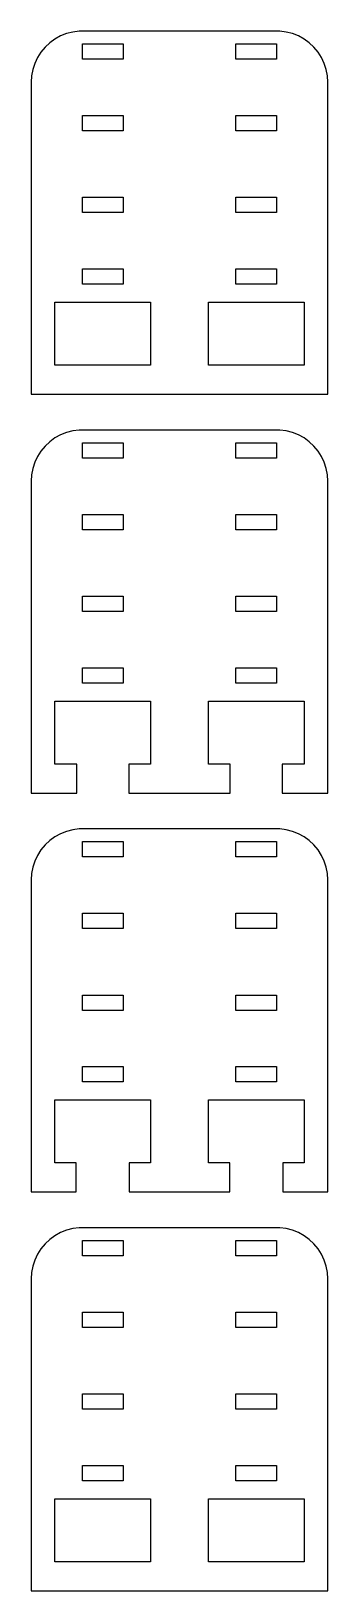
# Model space of a CAD drawing. Header units: metres. Extents: x -14 to 14, y 0 to 152.
import ezdxf

# ---------------------------------------------------------------- set-up
doc = ezdxf.new("R2010")
doc.units = ezdxf.units.M

msp = doc.modelspace()

# ---------------------------------------------------------------- linework, layer by layer
for p, q in [((-9.81395, 152.49), (-10.4369, 152.411)), ((9.81395, 152.49), (-9.81395, 152.49)), ((10.4369, 152.411), (9.81395, 152.49)), ((-12.6871, 151.353), (-13.1448, 150.923)), ((-12.1791, 151.722), (-12.6871, 151.353)), ((-11.6289, 152.024), (-12.1791, 151.722)), ((-11.0451, 152.255), (-11.6289, 152.024)), ((-10.4369, 152.411), (-11.0451, 152.255)), ((-9.5, 149.75), (-9.5, 151.25)), ((-9.5, 151.25), (-5.5, 151.25)), ((-5.5, 151.25), (-5.5, 149.75)), ((5.5, 149.75), (5.5, 151.25)), ((5.5, 151.25), (9.5, 151.25)), ((9.5, 151.25), (9.5, 149.75)), ((11.0451, 152.255), (10.4369, 152.411)), ((11.6289, 152.024), (11.0451, 152.255)), ((12.1791, 151.722), (11.6289, 152.024)), ((12.6871, 151.353), (12.1791, 151.722)), ((13.1448, 150.923), (12.6871, 151.353)), ((-13.8815, 149.909), (-14.1489, 149.341)), ((-13.5451, 150.439), (-13.8815, 149.909)), ((-13.1448, 150.923), (-13.5451, 150.439)), ((-5.5, 149.75), (-9.5, 149.75)), ((9.5, 149.75), (5.5, 149.75)), ((13.5451, 150.439), (13.1448, 150.923)), ((13.8815, 149.909), (13.5451, 150.439)), ((14.1489, 149.341), (13.8815, 149.909)), ((-14.4606, 148.127), (-14.5, 147.5)), ((-14.3429, 148.743), (-14.4606, 148.127)), ((-14.1489, 149.341), (-14.3429, 148.743)), ((14.3429, 148.743), (14.1489, 149.341)), ((14.4606, 148.127), (14.3429, 148.743)), ((14.5, 147.5), (14.4606, 148.127)), ((-14.5, 147.5), (-14.5, 117)), ((14.5, 117), (14.5, 147.5)), ((-9.5, 142.75), (-9.5, 144.25)), ((-9.5, 144.25), (-5.5, 144.25)), ((-5.5, 144.25), (-5.5, 142.75)), ((5.5, 142.75), (5.5, 144.25)), ((5.5, 144.25), (9.5, 144.25)), ((9.5, 144.25), (9.5, 142.75)), ((-5.5, 142.75), (-9.5, 142.75)), ((9.5, 142.75), (5.5, 142.75)), ((-9.5, 134.75), (-9.5, 136.25)), ((-9.5, 136.25), (-5.5, 136.25)), ((-5.5, 136.25), (-5.5, 134.75)), ((5.5, 134.75), (5.5, 136.25)), ((5.5, 136.25), (9.5, 136.25)), ((9.5, 136.25), (9.5, 134.75)), ((-5.5, 134.75), (-9.5, 134.75)), ((9.5, 134.75), (5.5, 134.75)), ((-9.5, 127.75), (-9.5, 129.25)), ((-9.5, 129.25), (-5.5, 129.25)), ((-5.5, 129.25), (-5.5, 127.75)), ((5.5, 127.75), (5.5, 129.25)), ((5.5, 129.25), (9.5, 129.25)), ((9.5, 129.25), (9.5, 127.75)), ((-5.5, 127.75), (-9.5, 127.75)), ((9.5, 127.75), (5.5, 127.75)), ((-12.1794, 119.83), (-12.1794, 126)), ((-12.1794, 126), (-2.82062, 126)), ((-2.82062, 126), (-2.82062, 119.83)), ((2.82062, 119.83), (2.82062, 126)), ((2.82062, 126), (12.1794, 126)), ((12.1794, 126), (12.1794, 119.83)), ((-2.82062, 119.83), (-12.1794, 119.83)), ((12.1794, 119.83), (2.82062, 119.83)), ((-14.5, 117), (14.5, 117)), ((-11.6289, 113.024), (-12.1791, 112.722)), ((-11.0451, 113.255), (-11.6289, 113.024)), ((-10.4369, 113.411), (-11.0451, 113.255)), ((-9.81395, 113.49), (-10.4369, 113.411)), ((9.81395, 113.49), (-9.81395, 113.49)), ((10.4369, 113.411), (9.81395, 113.49)), ((11.0451, 113.255), (10.4369, 113.411)), ((11.6289, 113.024), (11.0451, 113.255)), ((12.1791, 112.722), (11.6289, 113.024)), ((-13.5451, 111.439), (-13.8815, 110.909)), ((-13.1448, 111.923), (-13.5451, 111.439)), ((-12.6871, 112.353), (-13.1448, 111.923)), ((-12.1791, 112.722), (-12.6871, 112.353)), ((-9.5, 110.75), (-9.5, 112.25)), ((-9.5, 112.25), (-5.5, 112.25)), ((-5.5, 112.25), (-5.5, 110.75)), ((5.5, 110.75), (5.5, 112.25)), ((5.5, 112.25), (9.5, 112.25)), ((9.5, 112.25), (9.5, 110.75)), ((12.6871, 112.353), (12.1791, 112.722)), ((13.1448, 111.923), (12.6871, 112.353)), ((13.5451, 111.439), (13.1448, 111.923)), ((13.8815, 110.909), (13.5451, 111.439)), ((-14.1489, 110.341), (-14.3429, 109.743)), ((-13.8815, 110.909), (-14.1489, 110.341)), ((-5.5, 110.75), (-9.5, 110.75)), ((9.5, 110.75), (5.5, 110.75)), ((14.1489, 110.341), (13.8815, 110.909)), ((14.3429, 109.743), (14.1489, 110.341)), ((-14.4606, 109.127), (-14.5, 108.5)), ((-14.5, 108.5), (-14.5, 78)), ((-14.3429, 109.743), (-14.4606, 109.127)), ((14.4606, 109.127), (14.3429, 109.743)), ((14.5, 108.5), (14.4606, 109.127)), ((14.5, 78), (14.5, 108.5)), ((-9.5, 103.75), (-9.5, 105.25)), ((-9.5, 105.25), (-5.5, 105.25)), ((-5.5, 105.25), (-5.5, 103.75)), ((5.5, 103.75), (5.5, 105.25)), ((5.5, 105.25), (9.5, 105.25)), ((9.5, 105.25), (9.5, 103.75)), ((-5.5, 103.75), (-9.5, 103.75)), ((9.5, 103.75), (5.5, 103.75)), ((-9.5, 95.75), (-9.5, 97.25)), ((-9.5, 97.25), (-5.5, 97.25)), ((-5.5, 97.25), (-5.5, 95.75)), ((5.5, 95.75), (5.5, 97.25)), ((5.5, 97.25), (9.5, 97.25)), ((9.5, 97.25), (9.5, 95.75)), ((-5.5, 95.75), (-9.5, 95.75)), ((9.5, 95.75), (5.5, 95.75)), ((-9.5, 88.75), (-9.5, 90.25)), ((-9.5, 90.25), (-5.5, 90.25)), ((-5.5, 90.25), (-5.5, 88.75)), ((5.5, 88.75), (5.5, 90.25)), ((5.5, 90.25), (9.5, 90.25)), ((9.5, 90.25), (9.5, 88.75)), ((-5.5, 88.75), (-9.5, 88.75)), ((9.5, 88.75), (5.5, 88.75)), ((-12.1794, 80.83), (-12.1794, 87)), ((-12.1794, 87), (-2.82062, 87)), ((-2.82062, 87), (-2.82062, 80.83)), ((2.82062, 80.83), (2.82062, 87)), ((2.82062, 87), (12.1794, 87)), ((12.1794, 87), (12.1794, 80.83)), ((-10.0307, 80.83), (-12.1794, 80.83)), ((-10.0307, 78), (-10.0307, 80.83)), ((-2.82062, 80.83), (-4.96927, 80.83)), ((-4.96927, 80.83), (-4.96927, 78)), ((4.96927, 80.83), (2.82062, 80.83)), ((4.96927, 78), (4.96927, 80.83)), ((12.1794, 80.83), (10.0307, 80.83)), ((10.0307, 80.83), (10.0307, 78)), ((-14.5, 78), (-10.0307, 78)), ((-4.96927, 78), (4.96927, 78)), ((10.0307, 78), (14.5, 78)), ((-12.6871, 73.3526), (-13.1448, 72.9227)), ((-12.1791, 73.7216), (-12.6871, 73.3526)), ((-11.6289, 74.0241), (-12.1791, 73.7216)), ((-11.0451, 74.2553), (-11.6289, 74.0241)), ((-10.4369, 74.4114), (-11.0451, 74.2553)), ((-9.81395, 74.4901), (-10.4369, 74.4114)), ((9.81395, 74.4901), (-9.81395, 74.4901)), ((-9.5, 71.75), (-9.5, 73.25)), ((-9.5, 73.25), (-5.5, 73.25)), ((-5.5, 73.25), (-5.5, 71.75)), ((5.5, 71.75), (5.5, 73.25)), ((5.5, 73.25), (9.5, 73.25)), ((9.5, 73.25), (9.5, 71.75)), ((10.4369, 74.4114), (9.81395, 74.4901)), ((11.0451, 74.2553), (10.4369, 74.4114)), ((11.6289, 74.0241), (11.0451, 74.2553)), ((12.1791, 73.7216), (11.6289, 74.0241)), ((12.6871, 73.3526), (12.1791, 73.7216)), ((13.1448, 72.9227), (12.6871, 73.3526)), ((-13.8815, 71.9088), (-14.1489, 71.3406)), ((-13.5451, 72.4389), (-13.8815, 71.9088)), ((-13.1448, 72.9227), (-13.5451, 72.4389)), ((-5.5, 71.75), (-9.5, 71.75)), ((9.5, 71.75), (5.5, 71.75)), ((13.5451, 72.4389), (13.1448, 72.9227)), ((13.8815, 71.9088), (13.5451, 72.4389)), ((14.1489, 71.3406), (13.8815, 71.9088)), ((-14.3429, 70.7434), (-14.4606, 70.1267)), ((-14.1489, 71.3406), (-14.3429, 70.7434)), ((14.3429, 70.7434), (14.1489, 71.3406)), ((14.4606, 70.1267), (14.3429, 70.7434)), ((-14.4606, 70.1267), (-14.5, 69.5)), ((-14.5, 69.5), (-14.5, 39)), ((14.5, 69.5), (14.4606, 70.1267)), ((14.5, 39), (14.5, 69.5)), ((-9.5, 64.75), (-9.5, 66.25)), ((-9.5, 66.25), (-5.5, 66.25)), ((-5.5, 66.25), (-5.5, 64.75)), ((5.5, 64.75), (5.5, 66.25)), ((5.5, 66.25), (9.5, 66.25)), ((9.5, 66.25), (9.5, 64.75)), ((-5.5, 64.75), (-9.5, 64.75)), ((9.5, 64.75), (5.5, 64.75)), ((-9.5, 56.75), (-9.5, 58.25)), ((-9.5, 58.25), (-5.5, 58.25)), ((-5.5, 58.25), (-5.5, 56.75)), ((5.5, 56.75), (5.5, 58.25)), ((5.5, 58.25), (9.5, 58.25)), ((9.5, 58.25), (9.5, 56.75)), ((-5.5, 56.75), (-9.5, 56.75)), ((9.5, 56.75), (5.5, 56.75)), ((-9.5, 49.75), (-9.5, 51.25)), ((-9.5, 51.25), (-5.5, 51.25)), ((-5.5, 51.25), (-5.5, 49.75)), ((5.5, 49.75), (5.5, 51.25)), ((5.5, 51.25), (9.5, 51.25)), ((9.5, 51.25), (9.5, 49.75)), ((-5.5, 49.75), (-9.5, 49.75)), ((9.5, 49.75), (5.5, 49.75)), ((-12.1794, 41.83), (-12.1794, 48)), ((-12.1794, 48), (-2.82062, 48)), ((-2.82062, 48), (-2.82062, 41.83)), ((2.82062, 41.83), (2.82062, 48)), ((2.82062, 48), (12.1794, 48)), ((12.1794, 48), (12.1794, 41.83)), ((-10.0942, 41.83), (-12.1794, 41.83)), ((-10.0942, 39), (-10.0942, 41.83)), ((-2.82062, 41.83), (-4.90581, 41.83)), ((-4.90581, 41.83), (-4.90581, 39)), ((4.90581, 41.83), (2.82062, 41.83)), ((4.90581, 39), (4.90581, 41.83)), ((12.1794, 41.83), (10.0942, 41.83)), ((10.0942, 41.83), (10.0942, 39)), ((-14.5, 39), (-10.0942, 39)), ((-4.90581, 39), (4.90581, 39)), ((10.0942, 39), (14.5, 39)), ((-11.0451, 35.2553), (-11.6289, 35.0241)), ((-10.4369, 35.4114), (-11.0451, 35.2553)), ((-9.81395, 35.4901), (-10.4369, 35.4114)), ((9.81395, 35.4901), (-9.81395, 35.4901)), ((10.4369, 35.4114), (9.81395, 35.4901)), ((11.0451, 35.2553), (10.4369, 35.4114)), ((11.6289, 35.0241), (11.0451, 35.2553)), ((-13.1448, 33.9227), (-13.5451, 33.4389)), ((-12.6871, 34.3526), (-13.1448, 33.9227)), ((-12.1791, 34.7216), (-12.6871, 34.3526)), ((-11.6289, 35.0241), (-12.1791, 34.7216)), ((-9.5, 32.75), (-9.5, 34.25)), ((-9.5, 34.25), (-5.5, 34.25)), ((-5.5, 34.25), (-5.5, 32.75)), ((5.5, 32.75), (5.5, 34.25)), ((5.5, 34.25), (9.5, 34.25)), ((9.5, 34.25), (9.5, 32.75)), ((12.1791, 34.7216), (11.6289, 35.0241)), ((12.6871, 34.3526), (12.1791, 34.7216)), ((13.1448, 33.9227), (12.6871, 34.3526)), ((13.5451, 33.4389), (13.1448, 33.9227)), ((-14.1489, 32.3406), (-14.3429, 31.7434)), ((-13.8815, 32.9088), (-14.1489, 32.3406)), ((-13.5451, 33.4389), (-13.8815, 32.9088)), ((-5.5, 32.75), (-9.5, 32.75)), ((9.5, 32.75), (5.5, 32.75)), ((13.8815, 32.9088), (13.5451, 33.4389)), ((14.1489, 32.3406), (13.8815, 32.9088)), ((14.3429, 31.7434), (14.1489, 32.3406)), ((-14.4606, 31.1267), (-14.5, 30.5)), ((-14.5, 30.5), (-14.5, 0)), ((-14.3429, 31.7434), (-14.4606, 31.1267)), ((14.4606, 31.1267), (14.3429, 31.7434)), ((14.5, 30.5), (14.4606, 31.1267)), ((14.5, 0), (14.5, 30.5)), ((-9.5, 25.75), (-9.5, 27.25)), ((-9.5, 27.25), (-5.5, 27.25)), ((-5.5, 27.25), (-5.5, 25.75)), ((5.5, 25.75), (5.5, 27.25)), ((5.5, 27.25), (9.5, 27.25)), ((9.5, 27.25), (9.5, 25.75)), ((-5.5, 25.75), (-9.5, 25.75)), ((9.5, 25.75), (5.5, 25.75)), ((-9.5, 17.75), (-9.5, 19.25)), ((-9.5, 19.25), (-5.5, 19.25)), ((-5.5, 19.25), (-5.5, 17.75)), ((5.5, 17.75), (5.5, 19.25)), ((5.5, 19.25), (9.5, 19.25)), ((9.5, 19.25), (9.5, 17.75)), ((-5.5, 17.75), (-9.5, 17.75)), ((9.5, 17.75), (5.5, 17.75)), ((-9.5, 10.75), (-9.5, 12.25)), ((-9.5, 12.25), (-5.5, 12.25)), ((-5.5, 12.25), (-5.5, 10.75)), ((5.5, 10.75), (5.5, 12.25)), ((5.5, 12.25), (9.5, 12.25)), ((9.5, 12.25), (9.5, 10.75)), ((-5.5, 10.75), (-9.5, 10.75)), ((9.5, 10.75), (5.5, 10.75)), ((-12.1794, 2.82999), (-12.1794, 9)), ((-12.1794, 9), (-2.82062, 9)), ((-2.82062, 9), (-2.82062, 2.82999)), ((2.82062, 2.82999), (2.82062, 9)), ((2.82062, 9), (12.1794, 9)), ((12.1794, 9), (12.1794, 2.82999)), ((-2.82062, 2.82999), (-12.1794, 2.82999)), ((12.1794, 2.82999), (2.82062, 2.82999)), ((-14.5, 0), (14.5, 0))]:
    msp.add_line(p, q)

doc.saveas('drawing.dxf')
